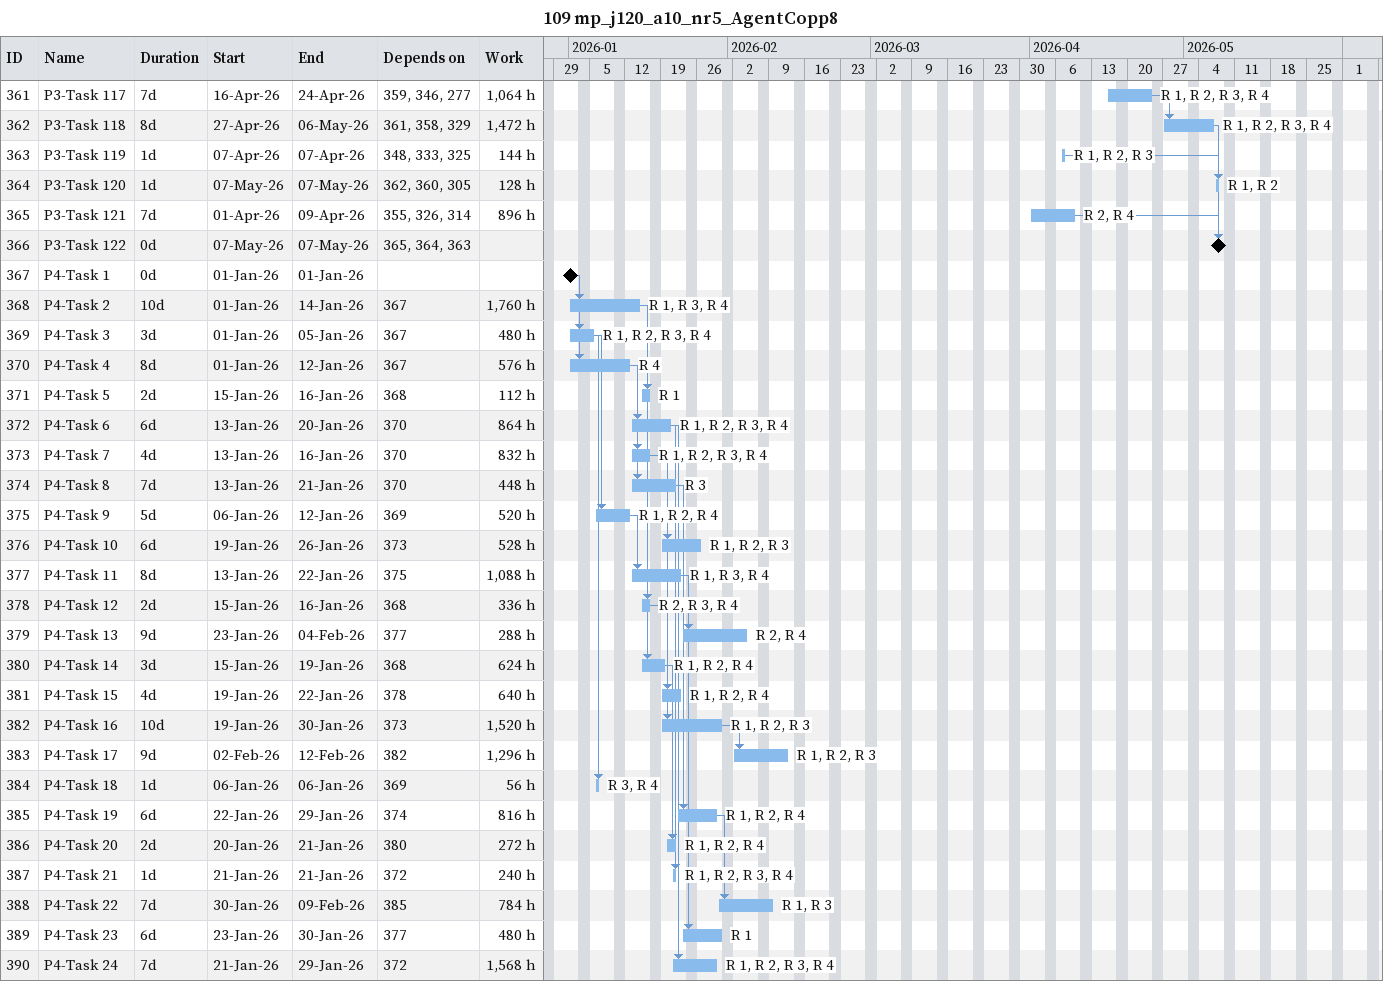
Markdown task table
109 mp_j120_a10_nr5_AgentCopp8

| ID | Task | Duration | Start | Finish | Predecessors | Resources | Work (h) |
|---|---|---|---|---|---|---|---|
| 361 | P3-Task 117 | 7d | 2026-04-16 | 2026-04-24 | 359, 346, 277 | R 1, R 2, R 3, R 4 | 1064 |
| 362 | P3-Task 118 | 8d | 2026-04-27 | 2026-05-06 | 361, 358, 329 | R 1, R 2, R 3, R 4 | 1472 |
| 363 | P3-Task 119 | 1d | 2026-04-07 | 2026-04-07 | 348, 333, 325 | R 1, R 2, R 3 | 144 |
| 364 | P3-Task 120 | 1d | 2026-05-07 | 2026-05-07 | 362, 360, 305 | R 1, R 2 | 128 |
| 365 | P3-Task 121 | 7d | 2026-04-01 | 2026-04-09 | 355, 326, 314 | R 2, R 4 | 896 |
| 366 | P3-Task 122 | 0d | 2026-05-07 | 2026-05-07 | 365, 364, 363 |  |  |
| 367 | P4-Task 1 | 0d | 2026-01-01 | 2026-01-01 |  |  |  |
| 368 | P4-Task 2 | 10d | 2026-01-01 | 2026-01-14 | 367 | R 1, R 3, R 4 | 1760 |
| 369 | P4-Task 3 | 3d | 2026-01-01 | 2026-01-05 | 367 | R 1, R 2, R 3, R 4 | 480 |
| 370 | P4-Task 4 | 8d | 2026-01-01 | 2026-01-12 | 367 | R 4 | 576 |
| 371 | P4-Task 5 | 2d | 2026-01-15 | 2026-01-16 | 368 | R 1 | 112 |
| 372 | P4-Task 6 | 6d | 2026-01-13 | 2026-01-20 | 370 | R 1, R 2, R 3, R 4 | 864 |
| 373 | P4-Task 7 | 4d | 2026-01-13 | 2026-01-16 | 370 | R 1, R 2, R 3, R 4 | 832 |
| 374 | P4-Task 8 | 7d | 2026-01-13 | 2026-01-21 | 370 | R 3 | 448 |
| 375 | P4-Task 9 | 5d | 2026-01-06 | 2026-01-12 | 369 | R 1, R 2, R 4 | 520 |
| 376 | P4-Task 10 | 6d | 2026-01-19 | 2026-01-26 | 373 | R 1, R 2, R 3 | 528 |
| 377 | P4-Task 11 | 8d | 2026-01-13 | 2026-01-22 | 375 | R 1, R 3, R 4 | 1088 |
| 378 | P4-Task 12 | 2d | 2026-01-15 | 2026-01-16 | 368 | R 2, R 3, R 4 | 336 |
| 379 | P4-Task 13 | 9d | 2026-01-23 | 2026-02-04 | 377 | R 2, R 4 | 288 |
| 380 | P4-Task 14 | 3d | 2026-01-15 | 2026-01-19 | 368 | R 1, R 2, R 4 | 624 |
| 381 | P4-Task 15 | 4d | 2026-01-19 | 2026-01-22 | 378 | R 1, R 2, R 4 | 640 |
| 382 | P4-Task 16 | 10d | 2026-01-19 | 2026-01-30 | 373 | R 1, R 2, R 3 | 1520 |
| 383 | P4-Task 17 | 9d | 2026-02-02 | 2026-02-12 | 382 | R 1, R 2, R 3 | 1296 |
| 384 | P4-Task 18 | 1d | 2026-01-06 | 2026-01-06 | 369 | R 3, R 4 | 56 |
| 385 | P4-Task 19 | 6d | 2026-01-22 | 2026-01-29 | 374 | R 1, R 2, R 4 | 816 |
| 386 | P4-Task 20 | 2d | 2026-01-20 | 2026-01-21 | 380 | R 1, R 2, R 4 | 272 |
| 387 | P4-Task 21 | 1d | 2026-01-21 | 2026-01-21 | 372 | R 1, R 2, R 3, R 4 | 240 |
| 388 | P4-Task 22 | 7d | 2026-01-30 | 2026-02-09 | 385 | R 1, R 3 | 784 |
| 389 | P4-Task 23 | 6d | 2026-01-23 | 2026-01-30 | 377 | R 1 | 480 |
| 390 | P4-Task 24 | 7d | 2026-01-21 | 2026-01-29 | 372 | R 1, R 2, R 3, R 4 | 1568 |
